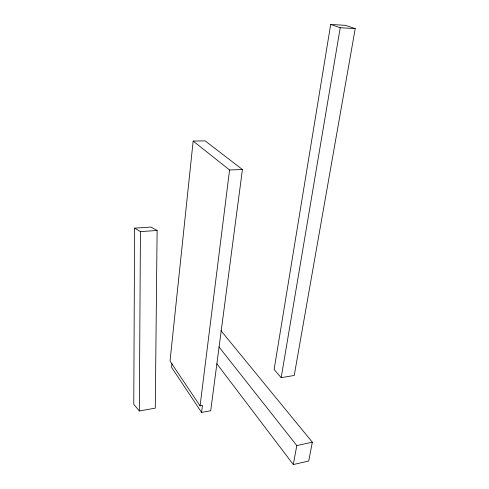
<?xml version="1.0" encoding="UTF-8"?>
<svg xmlns="http://www.w3.org/2000/svg" width="489" height="489" viewBox="0 0 489 489"><rect width="100%" height="100%" fill="white"/><g stroke="black" fill="none" stroke-linecap="round" stroke-linejoin="round"><path stroke-width="0.73" d="M134.597 228.155L133.778 404.305L139.334 410.968L155.27 408.156L157.11 230.46L151.009 227.049L134.597 228.155L140.435 231.627L157.11 230.46M139.334 410.968L140.435 231.627M193.161 141.064L170.025 361.084L200.068 405.888L202.452 405.46L201.572 412.423L210.704 410.742L242.422 169.524L205.129 140.869L193.161 141.064L229.567 169.976L242.422 169.524M171.945 363.669L171.56 367.318L201.572 412.423M200.068 405.888L229.567 169.976M330.698 24.45L274.121 369.476L281.181 377.685L294.231 375.454L355.222 28.606L345.515 25.336L330.698 24.45L340.222 27.732L355.222 28.606M281.181 377.685L340.222 27.732M220.942 330.643L312.349 442.215L308.712 461.023L293.296 464.55L296.792 445.589L218.956 346.866M296.792 445.589L312.349 442.215M216.865 363.767L293.296 464.55"/></g></svg>
